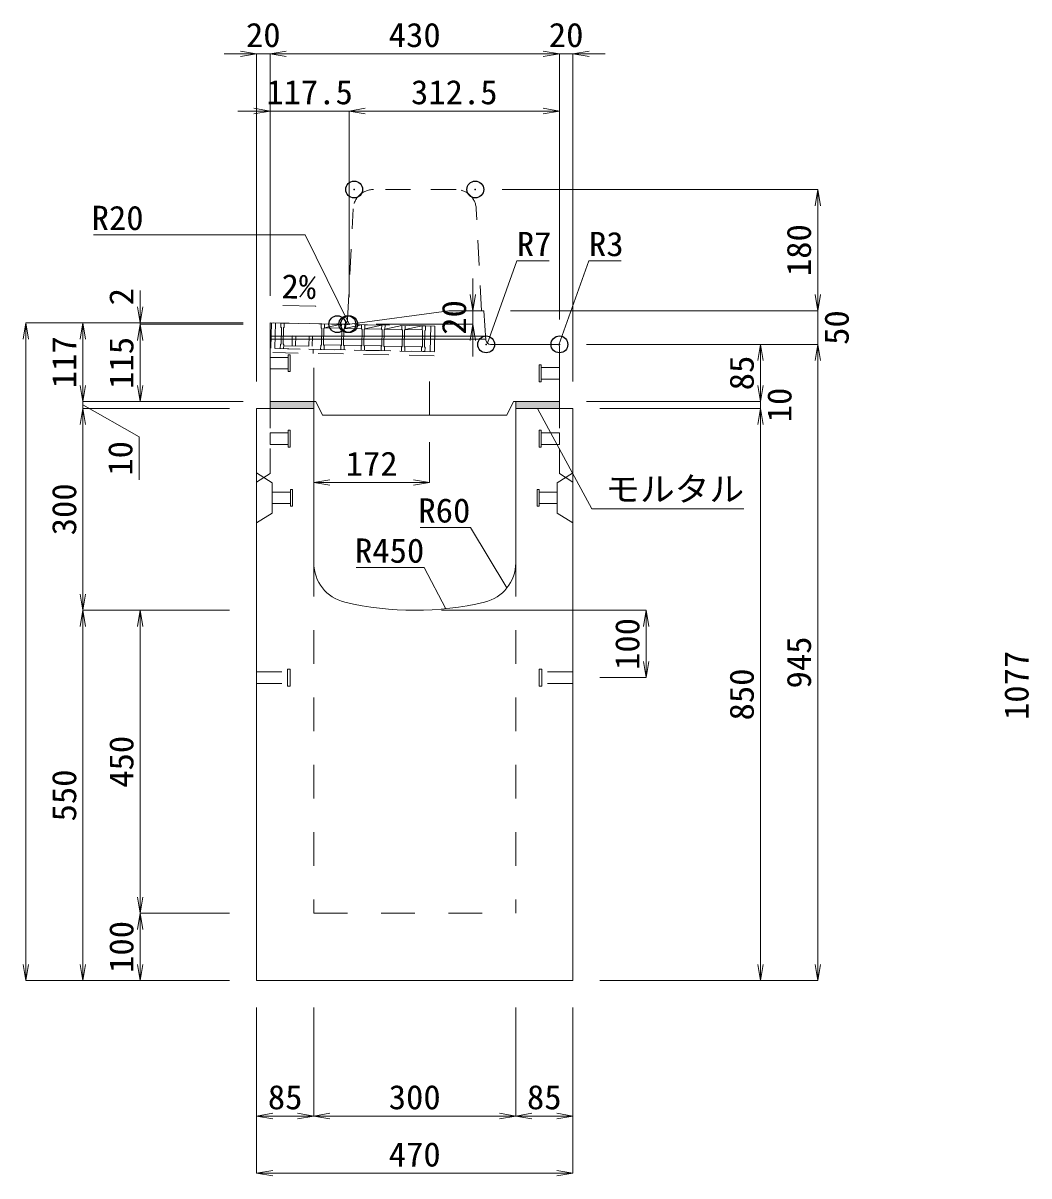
# Model space of a CAD drawing. Units: millimetres at full size. Extents: x -1809 to 57027, y -20349 to 17321.
# Drawn here: x 4818 to 6313, y -5786 to -4074 of the extents above; entities that cross this region are included whole.
import ezdxf
from ezdxf.enums import TextEntityAlignment as Align

# ---------------------------------------------------------------- set-up
doc = ezdxf.new("R2010")
doc.units = ezdxf.units.MM
doc.header["$LTSCALE"] = 50
doc.header["$PDMODE"] = 32
doc.header["$PDSIZE"] = 25
doc.linetypes.add('USER1', pattern=[2, 1, -1])
doc.linetypes.add('USER2', pattern=[1.35, 0.75, -0.6])
for name, color, linetype, lineweight in [('インサート', 3, 'USER2', 9), ('グレーチング', 7, 'USER2', 9), ('モルタル', 7, 'Continuous', 9), ('受枠', 3, 'USER2', 9), ('寸法線', 7, 'Continuous', 13), ('引出線', 4, 'Continuous', 13), ('本体', 2, 'Continuous', 13), ('目地', 132, 'Continuous', 9)]:
    doc.layers.add(name, color=color, linetype=linetype, lineweight=lineweight)
doc.layers.add('作業エリア', color=11, linetype='Continuous')
doc.styles.add('ＭＳ 明朝', font='')
doc.styles.get('ＭＳ 明朝').set_extended_font_data('MS Mincho')

# ---------------------------------------------------------------- blocks, each defined once
blk = doc.blocks.new('open_arrow')
at = {"color": 0, "linetype": 'Continuous', "lineweight": -2}
blk.add_lwpolyline([(7.5, 1.25), (0, 0), (7.5, -1.25)], dxfattribs=at)

msp = doc.modelspace()

# ---------------------------------------------------------------- hatches: boundary and pattern name
at = {"layer": 'モルタル'}
for points in [[(5250, -4646.05), (5250, -4636.05), (5185, -4636.05), (5185, -4646.05)], [(5615, -4646.05), (5615, -4636.05), (5550, -4636.05), (5550, -4646.05)]]:
    msp.add_hatch(color=256, dxfattribs=at).paths.add_polyline_path(points)

# ---------------------------------------------------------------- linework, layer by layer
at = {"layer": 'インサート'}
for p, q in [((5185, -4570.55), (5212, -4570.55)), ((5185, -4570.55), (5185, -4587.55)), ((5215, -4566.55), (5212, -4566.55)), ((5212, -4566.55), (5212, -4591.55)), ((5215, -4591.55), (5215, -4566.55)), ((5185, -4587.55), (5212, -4587.55)), ((5585, -4581.55), (5588, -4581.55)), ((5585, -4606.55), (5585, -4581.55)), ((5588, -4581.55), (5588, -4606.55)), ((5615, -4585.55), (5588, -4585.55)), ((5615, -4585.55), (5615, -4602.55)), ((5212, -4591.55), (5215, -4591.55)), ((5588, -4606.55), (5585, -4606.55)), ((5615, -4602.55), (5588, -4602.55)), ((5185, -4682.55), (5212, -4682.55)), ((5185, -4682.55), (5185, -4699.55)), ((5215, -4678.55), (5212, -4678.55)), ((5212, -4678.55), (5212, -4703.55)), ((5215, -4703.55), (5215, -4678.55)), ((5585, -4678.55), (5588, -4678.55)), ((5585, -4703.55), (5585, -4678.55)), ((5588, -4678.55), (5588, -4703.55)), ((5615, -4682.55), (5588, -4682.55)), ((5615, -4682.55), (5615, -4699.55)), ((5185, -4699.55), (5212, -4699.55)), ((5212, -4703.55), (5215, -4703.55)), ((5588, -4703.55), (5585, -4703.55)), ((5615, -4699.55), (5588, -4699.55)), ((5188.2, -4770.55), (5215.2, -4770.55)), ((5188.2, -4770.55), (5188.2, -4787.55)), ((5218.2, -4766.55), (5215.2, -4766.55)), ((5215.2, -4766.55), (5215.2, -4791.55)), ((5218.2, -4791.55), (5218.2, -4766.55)), ((5581.8, -4766.55), (5584.8, -4766.55)), ((5581.8, -4791.55), (5581.8, -4766.55)), ((5584.8, -4766.55), (5584.8, -4791.55)), ((5611.8, -4770.55), (5584.8, -4770.55)), ((5611.8, -4770.55), (5611.8, -4787.55)), ((5188.2, -4787.55), (5215.2, -4787.55)), ((5215.2, -4791.55), (5218.2, -4791.55)), ((5584.8, -4791.55), (5581.8, -4791.55)), ((5611.8, -4787.55), (5584.8, -4787.55)), ((5211, -5058.55), (5211, -5033.55)), ((5211, -5033.55), (5215, -5033.55)), ((5215, -5058.55), (5215, -5033.55)), ((5585, -5033.55), (5589, -5033.55)), ((5585, -5033.55), (5585, -5058.55)), ((5589, -5033.55), (5589, -5058.55)), ((5165, -5037.55), (5211, -5037.55)), ((5165, -5054.55), (5165, -5037.55)), ((5635, -5037.55), (5589, -5037.55)), ((5635, -5037.55), (5635, -5054.55)), ((5165, -5054.55), (5211, -5054.55)), ((5215, -5058.55), (5211, -5058.55)), ((5589, -5058.55), (5585, -5058.55)), ((5635, -5054.55), (5589, -5054.55))]:
    msp.add_line(p, q, dxfattribs=at)
at = {"layer": 'グレーチング'}
for p, q in [((5201, -4519.37), (5200.88, -4525.37)), ((5415.95, -4523.67), (5201, -4519.37)), ((5206, -4519.47), (5205.88, -4525.47)), ((5260.98, -4520.57), (5260.86, -4526.57)), ((5265.98, -4520.67), (5265.86, -4526.67)), ((5200.88, -4525.37), (5201.86, -4526.39)), ((5201.86, -4526.39), (5201.38, -4550.39)), ((5204.86, -4526.45), (5204.38, -4550.45)), ((5205.88, -4525.47), (5204.86, -4526.45)), ((5260.86, -4526.57), (5261.84, -4527.59)), ((5261.84, -4527.59), (5261.36, -4551.59)), ((5264.84, -4527.65), (5264.36, -4551.65)), ((5265.86, -4526.67), (5264.84, -4527.65)), ((5265.86, -4526.67), (5290.98, -4521.17)), ((5265.86, -4526.67), (5290.86, -4527.17)), ((5290.98, -4521.17), (5290.86, -4527.17)), ((5290.86, -4527.17), (5291.84, -4528.19)), ((5291.84, -4528.19), (5291.36, -4552.19)), ((5294.84, -4528.25), (5294.36, -4552.25)), ((5295.86, -4527.27), (5294.84, -4528.25)), ((5295.98, -4521.27), (5295.86, -4527.27)), ((5295.86, -4527.27), (5320.97, -4521.77)), ((5295.86, -4527.27), (5320.85, -4527.77)), ((5320.97, -4521.77), (5320.85, -4527.77)), ((5320.85, -4527.77), (5321.83, -4528.79)), ((5321.83, -4528.79), (5321.35, -4552.79)), ((5324.83, -4528.85), (5324.35, -4552.85)), ((5325.85, -4527.87), (5324.83, -4528.85)), ((5325.97, -4521.87), (5325.85, -4527.87)), ((5325.85, -4527.87), (5350.97, -4522.37)), ((5325.85, -4527.87), (5350.85, -4528.37)), ((5350.97, -4522.37), (5350.85, -4528.37)), ((5350.85, -4528.37), (5351.83, -4529.39)), ((5351.83, -4529.39), (5351.35, -4553.39)), ((5354.83, -4529.45), (5354.35, -4553.45)), ((5355.85, -4528.47), (5354.83, -4529.45)), ((5355.97, -4522.47), (5355.85, -4528.47)), ((5355.85, -4528.47), (5380.96, -4522.97)), ((5355.85, -4528.47), (5380.84, -4528.97)), ((5380.96, -4522.97), (5380.84, -4528.97)), ((5380.84, -4528.97), (5381.82, -4529.99)), ((5381.82, -4529.99), (5381.34, -4553.99)), ((5384.82, -4530.05), (5384.34, -4554.05)), ((5385.84, -4529.07), (5384.82, -4530.05)), ((5385.96, -4523.07), (5385.84, -4529.07)), ((5385.84, -4529.07), (5410.95, -4523.57)), ((5385.84, -4529.07), (5410.83, -4529.57)), ((5410.95, -4523.57), (5410.83, -4529.57)), ((5410.83, -4529.57), (5411.81, -4530.59)), ((5411.81, -4530.59), (5411.33, -4554.59)), ((5414.81, -4530.65), (5414.33, -4554.65)), ((5415.83, -4529.67), (5414.81, -4530.65)), ((5415.95, -4523.67), (5415.83, -4529.67)), ((5200.24, -4557.37), (5200.36, -4551.37)), ((5200.36, -4551.37), (5201.38, -4550.39)), ((5205.36, -4551.47), (5204.38, -4550.45)), ((5205.24, -4557.47), (5205.36, -4551.47)), ((5205.33, -4552.97), (5260.31, -4554.07)), ((5218.12, -4538.22), (5217.82, -4553.22)), ((5218.12, -4538.22), (5248.12, -4538.82)), ((5223.12, -4538.32), (5222.82, -4553.32)), ((5243.12, -4538.72), (5242.82, -4553.72)), ((5248.12, -4538.82), (5247.82, -4553.82)), ((5260.22, -4558.57), (5260.34, -4552.57)), ((5260.34, -4552.57), (5261.36, -4551.59)), ((5264.36, -4551.65), (5291.36, -4552.19)), ((5265.34, -4552.67), (5264.36, -4551.65)), ((5265.22, -4558.67), (5265.34, -4552.67)), ((5290.22, -4559.17), (5290.34, -4553.17)), ((5290.34, -4553.17), (5291.36, -4552.19)), ((5295.34, -4553.27), (5294.36, -4552.25)), ((5294.36, -4552.25), (5321.35, -4552.79)), ((5295.22, -4559.27), (5295.34, -4553.27)), ((5320.21, -4559.77), (5320.33, -4553.77)), ((5320.33, -4553.77), (5321.35, -4552.79)), ((5325.33, -4553.87), (5324.35, -4552.85)), ((5324.35, -4552.85), (5351.35, -4553.39)), ((5325.21, -4559.87), (5325.33, -4553.87)), ((5350.21, -4560.37), (5350.33, -4554.37)), ((5350.33, -4554.37), (5351.35, -4553.39)), ((5355.33, -4554.47), (5354.35, -4553.45)), ((5354.35, -4553.45), (5381.34, -4553.99)), ((5355.21, -4560.47), (5355.33, -4554.47)), ((5380.2, -4560.97), (5380.32, -4554.97)), ((5380.32, -4554.97), (5381.34, -4553.99)), ((5385.32, -4555.07), (5384.34, -4554.05)), ((5384.34, -4554.05), (5411.33, -4554.59)), ((5385.2, -4561.07), (5385.32, -4555.07)), ((5410.31, -4555.57), (5411.33, -4554.59)), ((5415.31, -4555.67), (5414.33, -4554.65)), ((5415.19, -4561.67), (5200.24, -4557.37)), ((5410.19, -4561.57), (5410.31, -4555.57)), ((5415.19, -4561.67), (5415.31, -4555.67))]:
    msp.add_line(p, q, dxfattribs=at)
at = {"layer": 'モルタル'}
for points in [[(5185, -4636.05), (5250, -4636.05), (5250, -4646.05), (5185, -4646.05)], [(5550, -4636.05), (5615, -4636.05), (5615, -4646.05), (5550, -4646.05)]]:
    msp.add_lwpolyline(points, close=True, dxfattribs=at)
at = {"layer": '作業エリア'}
for p in [(5310, -4321.05), (5490, -4321.05), (5285, -4521.05), (5300, -4521.05), (5302.5, -4521.05), (5506.25, -4551.05), (5615, -4551.05)]:
    msp.add_point(p, dxfattribs=at)
at = {"layer": '受枠'}
for p, q in [((5187, -4519.09), (5186.12, -4563.08)), ((5429.95, -4523.95), (5187, -4519.09)), ((5193, -4519.21), (5192.24, -4557.21)), ((5423.95, -4523.83), (5423.19, -4561.83)), ((5429.95, -4523.95), (5429.07, -4567.94)), ((5429.07, -4567.94), (5186.12, -4563.08)), ((5192.24, -4557.21), (5429.19, -4561.95)), ((5249.23, -4558.35), (5249.11, -4564.34))]:
    msp.add_line(p, q, dxfattribs=at)
at = {"layer": '寸法線'}
for p, q in [((5233, -4119.38), (5117, -4119.38)), ((5165, -4606.03), (5165, -4119.38)), ((5185, -4119.38), (5615, -4119.38)), ((5185, -4479.03), (5185, -4119.38)), ((5185, -4479.03), (5185, -4119.38)), ((5567, -4119.38), (5683, -4119.38)), ((5615, -4511.03), (5615, -4119.38)), ((5615, -4511.03), (5615, -4119.38)), ((5635, -4606.03), (5635, -4119.38)), ((5350.5, -4204.38), (5137, -4204.38)), ((5185, -4479.03), (5185, -4204.38)), ((5615, -4204.38), (5302.5, -4204.38)), ((5302.5, -4481.03), (5302.5, -4204.38)), ((5302.5, -4481.03), (5302.5, -4204.38)), ((5615, -4514.03), (5615, -4204.38)), ((5530.02, -4321.05), (5998.78, -4321.05)), ((5998.78, -4501.05), (5998.78, -4321.05)), ((5486.36, -4569.05), (5486.36, -4453.05)), ((5998.78, -4453.05), (5998.78, -4599.05)), ((4992.06, -4471.05), (4992.06, -4569.05)), ((5486.36, -4501.05), (5490.52, -4501.05)), ((5542.52, -4501.05), (5998.78, -4501.05)), ((5542.52, -4501.05), (5998.78, -4501.05)), ((4822.06, -5496.05), (4822.06, -4519.05)), ((5144.98, -4519.05), (4822.06, -4519.05)), ((4907.06, -4519.05), (4907.06, -4636.05)), ((5144.98, -4519.05), (4907.06, -4519.05)), ((5144.98, -4519.05), (4992.06, -4519.05)), ((5144.98, -4521.05), (4992.06, -4521.05)), ((4992.06, -4521.05), (4992.06, -4636.05)), ((5144.98, -4521.05), (4992.06, -4521.05)), ((5342.52, -4521.05), (5486.36, -4521.05)), ((5655.02, -4551.05), (5998.78, -4551.05)), ((5655.02, -4551.05), (5913.78, -4551.05)), ((5655.02, -4551.05), (5998.78, -4551.05)), ((5913.78, -4551.05), (5913.78, -4636.05)), ((5998.78, -4551.05), (5998.78, -5496.05)), ((4907.06, -4588.05), (4907.06, -4694.05)), ((5913.78, -4588.05), (5913.78, -4694.05)), ((5144.98, -4636.05), (4907.06, -4636.05)), ((5144.98, -4636.05), (4907.06, -4636.05)), ((5144.98, -4636.05), (4992.06, -4636.05)), ((5655.02, -4636.05), (5913.78, -4636.05)), ((5655.02, -4636.05), (5913.78, -4636.05)), ((4907.06, -4641.05), (4990.47, -4688.34)), ((5124.98, -4646.05), (4907.06, -4646.05)), ((4907.06, -4646.05), (4907.06, -4946.05)), ((5124.98, -4646.05), (4907.06, -4646.05)), ((5675.02, -4646.05), (5913.78, -4646.05)), ((5675.02, -4646.05), (5913.78, -4646.05)), ((5913.78, -4646.05), (5913.78, -5496.05)), ((4990.47, -4688.34), (4990.47, -4752.41)), ((5422, -4696.07), (5422, -4756.28)), ((5250, -4756.28), (5422, -4756.28)), ((5124.98, -4946.05), (4907.06, -4946.05)), ((4907.06, -5496.05), (4907.06, -4946.05)), ((5124.98, -4946.05), (4907.06, -4946.05)), ((4992.06, -4946.05), (4992.06, -5396.05)), ((5124.98, -4946.05), (4992.06, -4946.05)), ((5440.02, -4946.05), (5743.78, -4946.05)), ((5743.78, -4946.05), (5743.78, -5046.05)), ((5675.02, -5046.05), (5743.78, -5046.05)), ((5124.98, -5396.05), (4992.06, -5396.05)), ((4992.06, -5396.05), (4992.06, -5496.05)), ((5124.98, -5396.05), (4992.06, -5396.05)), ((5124.98, -5496.05), (4822.06, -5496.05)), ((5124.98, -5496.05), (4907.06, -5496.05)), ((5124.98, -5496.05), (4992.06, -5496.05)), ((5675.02, -5496.05), (5913.78, -5496.05)), ((5675.02, -5496.05), (5998.78, -5496.05)), ((5165, -5536.07), (5165, -5697.21)), ((5165, -5536.07), (5165, -5782.21)), ((5250, -5536.07), (5250, -5697.21)), ((5250, -5536.07), (5250, -5697.21)), ((5550, -5536.07), (5550, -5697.21)), ((5550, -5536.07), (5550, -5697.21)), ((5635, -5536.07), (5635, -5697.21)), ((5635, -5536.07), (5635, -5782.21)), ((5165, -5697.21), (5250, -5697.21)), ((5250, -5697.21), (5550, -5697.21)), ((5550, -5697.21), (5635, -5697.21)), ((5165, -5782.21), (5635, -5782.21))]:
    msp.add_line(p, q, dxfattribs=at)
at = {"layer": '引出線'}
for points in [[(5302.5, -4521.01), (5237.16, -4388.31), (5057.16, -4388.31), (4922.49, -4388.31)], [(5507.98, -4549.19), (5551.78, -4427.12), (5599.71, -4427.12)], [(5614.12, -4551.93), (5658.9, -4427.12), (5706.63, -4427.12)], [(5252.93, -4494.47), (5204.19, -4493.5), (5252.93, -4494.47)], [(5582.5, -4646.05), (5663.13, -4795.08), (5889.05, -4795.08)], [(5537.07, -4912.74), (5482.66, -4822.84), (5407.98, -4822.84)], [(5446.44, -4943.65), (5414.22, -4882.51), (5313.21, -4882.51)]]:
    msp.add_lwpolyline(points, dxfattribs=at)
at = {"layer": '本体', "linetype": 'USER2'}
for p, q in [((5461.46, -4321.05), (5338.54, -4321.05)), ((5300.33, -4514.4), (5308.57, -4349.56)), ((5499, -4501.05), (5491.43, -4349.56))]:
    msp.add_line(p, q, dxfattribs=at)
at = {"layer": '本体'}
for p, q in [((5450.5, -4501.05), (5303.83, -4520.87)), ((5502.5, -4501.05), (5450.5, -4501.05)), ((5505.76, -4544.58), (5502.5, -4501.05)), ((5185, -4636.05), (5185, -4519.05)), ((5185, -4519.05), (5285, -4521.05)), ((5285, -4521.05), (5301.15, -4521.05)), ((5612, -4551.05), (5512.74, -4551.05)), ((5615, -4636.05), (5615, -4554.05)), ((5253, -4636.05), (5185, -4636.05)), ((5253, -4636.05), (5263, -4656.05)), ((5547, -4636.05), (5537, -4656.05)), ((5615, -4636.05), (5547, -4636.05)), ((5165, -4646.05), (5165, -5496.05)), ((5165, -4646.05), (5250, -4646.05)), ((5250, -4646.05), (5250, -4875.53)), ((5537, -4656.05), (5263, -4656.05)), ((5550, -4646.05), (5635, -4646.05)), ((5550, -4646.05), (5550, -4875.53)), ((5635, -4646.05), (5635, -5496.05)), ((5165, -5496.05), (5635, -5496.05))]:
    msp.add_line(p, q, dxfattribs=at)
at = {"layer": '本体', "linetype": 'USER1'}
for p, q in [((5250, -4636.05), (5250, -4558.36)), ((5422, -4656.05), (5422, -4561.8))]:
    msp.add_line(p, q, dxfattribs=at)
at = {"layer": '本体', "linetype": 'USER2', "lineweight": 9}
for p, q in [((5185, -4743.05), (5185, -4646.05)), ((5615, -4743.05), (5615, -4646.05)), ((5165, -4755.55), (5185, -4743.05)), ((5635, -4755.55), (5615, -4743.05))]:
    msp.add_line(p, q, dxfattribs=at)
at = {"layer": '本体', "lineweight": 9}
for p, q in [((5165, -4742.05), (5188.2, -4756.55)), ((5634.58, -4742.31), (5611.8, -4756.55)), ((5188.2, -4756.55), (5188.2, -4801.55)), ((5611.8, -4756.55), (5611.8, -4801.55)), ((5188.2, -4801.55), (5165, -4816.05)), ((5611.8, -4801.55), (5635, -4816.05))]:
    msp.add_line(p, q, dxfattribs=at)
at = {"layer": '本体', "linetype": 'USER1', "lineweight": 15}
for p, q in [((5250, -4875.53), (5250, -5396.05)), ((5550, -4875.53), (5550, -5396.05)), ((5250, -5396.05), (5550, -5396.05))]:
    msp.add_line(p, q, dxfattribs=at)
at = {"layer": '本体', "linetype": 'USER2'}
for centre, radius, start, end in [((5338.54, -4351.05), 30, 90, 177.13759), ((5461.46, -4351.05), 30, 2.86241, 90), ((5293.34, -4514.05), 7, 270, 357.13759)]:
    msp.add_arc(centre, radius, start, end, dxfattribs=at)
at = {"layer": '本体'}
for centre, radius, start, end in [((5301.15, -4501.05), 20, 270, 277.69605), ((5512.74, -4544.05), 7, 184.28915, 270), ((5612, -4554.05), 3, 0, 90), ((5310, -4875.53), 60, 180, 256.65764), ((5490, -4875.53), 60, 283.34236, 0), ((5400, -4496.05), 450, 256.65764, 283.34236)]:
    msp.add_arc(centre, radius, start, end, dxfattribs=at)
at = {"layer": '目地'}
for p, q in [((5185, -4539.05), (5505.35, -4539.05)), ((5185, -4543.05), (5505.65, -4543.05))]:
    msp.add_line(p, q, dxfattribs=at)

# ---------------------------------------------------------------- block references
at = {"layer": '寸法線', "xscale": 3.2, "yscale": 3.2}
for p, rotation in [((5165, -4119.38), 180), ((5615, -4119.38), 180), ((5615, -4119.38), 180), ((5185, -4204.38), 180), ((5615, -4204.38), 180), ((5998.78, -4321.05), 270), ((5486.36, -4501.05), 90), ((5998.78, -4501.05), 90), ((5998.78, -4501.05), 90), ((4992.06, -4519.05), 90), ((4822.06, -4519.05), 270), ((4907.06, -4519.05), 270), ((4992.06, -4521.05), 270), ((4992.06, -4521.05), 270), ((5486.36, -4521.05), 270), ((5913.78, -4551.05), 270), ((5998.78, -4551.05), 270), ((5998.78, -4551.05), 270), ((4907.06, -4636.05), 90), ((4907.06, -4636.05), 90), ((4992.06, -4636.05), 90), ((5913.78, -4636.05), 90), ((5913.78, -4636.05), 90), ((4907.06, -4646.05), 270), ((4907.06, -4646.05), 270), ((5913.78, -4646.05), 270), ((5913.78, -4646.05), 270), ((5422, -4756.28), 180), ((4907.06, -4946.05), 90), ((4907.06, -4946.05), 270), ((4992.06, -4946.05), 270), ((5743.78, -4946.05), 270), ((5743.78, -5046.05), 90), ((4992.06, -5396.05), 90), ((4992.06, -5396.05), 270), ((4822.06, -5496.05), 90), ((4907.06, -5496.05), 90), ((4992.06, -5496.05), 90), ((5913.78, -5496.05), 90), ((5998.78, -5496.05), 90), ((5250, -5697.21), 180), ((5550, -5697.21), 180), ((5635, -5697.21), 180), ((5635, -5782.21), 180)]:
    msp.add_blockref('open_arrow', p, dxfattribs=dict(at, rotation=rotation))
for p in [(5185, -4119.38), (5185, -4119.38), (5635, -4119.38), (5302.5, -4204.38), (5302.5, -4204.38), (5250, -4756.28), (5165, -5697.21), (5250, -5697.21), (5550, -5697.21), (5165, -5782.21)]:
    msp.add_blockref('open_arrow', p, dxfattribs=at)
at = {"layer": '引出線', "xscale": 0.0533, "yscale": 0.0533}
for p, rotation in [((5252.93, -4494.47), 178.9), ((5302.5, -4521.01), 116.2), ((5507.98, -4549.19), 70.3), ((5614.12, -4551.93), 70.3), ((5582.5, -4646.05), 298.4), ((5537.07, -4912.74), 121.2), ((5446.44, -4943.65), 117.8)]:
    msp.add_blockref('open_arrow', p, dxfattribs=dict(at, rotation=rotation))

# ---------------------------------------------------------------- texts
at = {"layer": '寸法線', "style": 'ＭＳ 明朝', "width": 1.05}
for s, p in [('20', (5175, -4091.36)), ('430', (5400, -4091.36)), ('20', (5625, -4091.36)), ('117.5', (5243.75, -4176.36)), ('312.5', (5458.75, -4176.36)), ('172', (5336, -4728.26)), ('85', (5207.5, -5669.19)), ('300', (5400, -5669.19)), ('85', (5592.5, -5669.19)), ('470', (5400, -5754.19))]:
    msp.add_text(s, height=36.03, dxfattribs=at).set_placement(p, align=Align.MIDDLE_CENTER)
for s, p in [('180', (5970.76, -4411.05)), ('2', (4964.06, -4480.2)), ('20', (5458.34, -4511.05)), ('50', (6026.8, -4526.05)), ('117', (4879.04, -4577.55)), ('115', (4964.04, -4578.55)), ('85', (5885.76, -4593.55)), ('10', (5941.8, -4641.05)), ('10', (4962.45, -4720.38)), ('300', (4879.04, -4796.05)), ('100', (5715.76, -4996.05)), ('945', (5970.76, -5023.55)), ('1077', (6294.04, -5057.55)), ('850', (5885.76, -5071.05)), ('450', (4964.04, -5171.05)), ('550', (4879.04, -5221.05)), ('100', (4964.04, -5446.05))]:
    msp.add_text(s, height=36.03, rotation=90, dxfattribs=at).set_placement(p, align=Align.MIDDLE_CENTER)
at = {"layer": '引出線', "style": 'ＭＳ 明朝', "width": 1.05}
for s, p in [('R20', (4997.16, -4345.11)), ('R60', (5482.66, -4779.64)), ('R450', (5414.22, -4839.31))]:
    msp.add_text(s, height=36.03, dxfattribs=at).set_placement(p, align=Align.TOP_RIGHT)
for s, p in [('R7', (5551.78, -4383.92)), ('R3', (5658.9, -4383.92)), ('モルタル', (5683.13, -4747.97))]:
    msp.add_text(s, height=36.03, dxfattribs=at).set_placement(p, align=Align.TOP_LEFT)
msp.add_text('2%', height=36.03, rotation=358.854, dxfattribs=at).set_placement((5253.87, -4447.58), align=Align.TOP_RIGHT)

doc.saveas('drawing.dxf')
